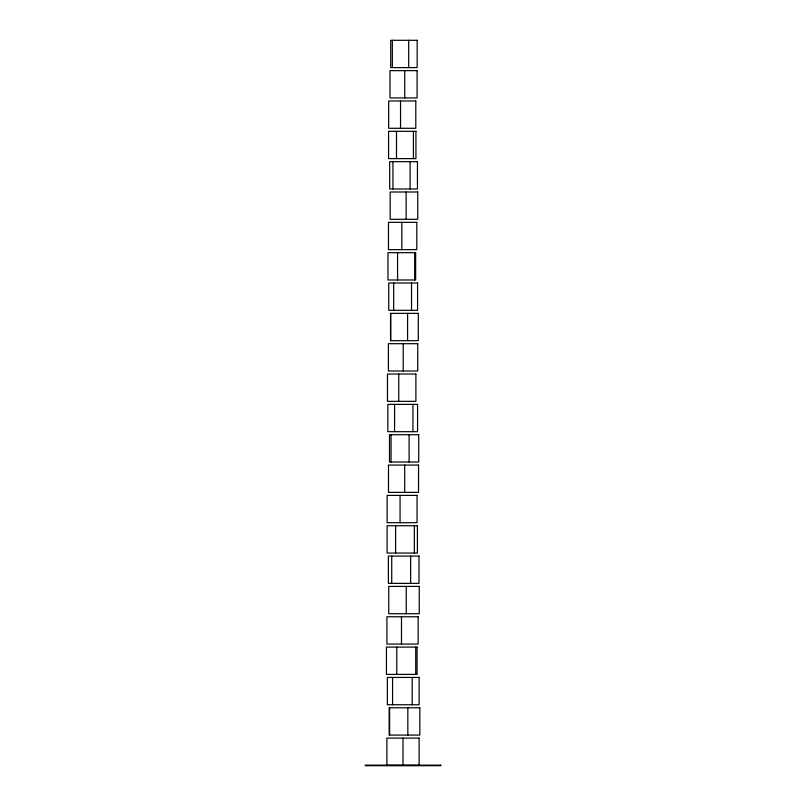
<?xml version="1.0" encoding="UTF-8"?>
<svg xmlns="http://www.w3.org/2000/svg" width="806" height="806" viewBox="0 0 806 806"><rect width="100%" height="100%" fill="white"/><g stroke="black" fill="none" stroke-linecap="round" stroke-linejoin="round"><path stroke-width="1.21" d="M415.725 647.097L415.725 674.4M414.677 252.681L414.677 279.984M414.355 525.734L414.355 553.047M413.418 131.318L413.418 158.621M412.944 404.38L412.944 431.684M412.188 677.433L412.188 704.746M411.523 283.017L411.523 310.32M410.647 556.08L410.647 583.383M410.103 161.663L410.103 188.967M409.105 434.716L409.105 462.019M408.692 40.3L408.692 67.603M407.836 707.779L407.836 735.082M407.594 313.363L407.594 340.666M406.133 191.999L406.133 219.303M406.234 586.415L406.234 613.719M404.723 70.636L404.723 97.949M404.693 465.062L404.693 492.365M403.222 343.699L403.222 371.002M403 738.115L403 765.418M401.831 222.335L401.831 249.648M401.479 616.761L401.479 644.065M400.542 100.982L400.542 128.285M400.058 495.398L400.058 522.701M398.748 374.034L398.748 401.348M397.56 252.681L397.56 279.984M396.794 647.097L396.794 674.4M396.502 131.318L396.502 158.621M395.615 525.734L395.615 553.047M394.577 404.38L394.577 431.684M393.691 283.017L393.691 310.32M392.945 161.663L392.945 188.967M392.562 677.433L392.562 704.746M392.351 40.3L392.351 67.603M391.726 556.08L391.726 583.383M391.061 434.716L391.061 462.019M390.709 313.363L390.709 340.666M389.61 707.779L389.61 735.082M417.165 40.3L390.729 40.3L390.729 67.603L417.165 67.603L417.165 40.3M417.085 70.636L389.983 70.636L389.983 97.949L417.085 97.949L417.085 70.636M415.805 100.982L388.673 100.982L388.673 128.285L415.805 128.285L415.805 100.982M415.936 131.318L388.573 131.318L388.573 158.621L415.936 158.621L415.936 131.318M417.448 161.663L389.681 161.663L389.681 188.967L417.448 188.967L417.448 161.663M417.75 191.999L390.185 191.999L390.185 219.303L417.75 219.303L417.75 191.999M416.813 222.335L388.472 222.335L388.472 249.648L416.813 249.648L416.813 222.335M415.654 252.681L387.958 252.681L387.958 279.984L415.654 279.984L415.654 252.681M417.579 283.017L388.724 283.017L388.724 310.32L417.579 310.32L417.579 283.017M418.294 313.363L390.547 313.363L390.547 340.666L418.294 340.666L418.294 313.363M417.73 343.699L388.401 343.699L388.401 371.002L417.73 371.002L417.73 343.699M415.896 374.034L387.474 374.034L387.474 401.348L415.896 401.348L415.896 374.034M417.568 404.38L387.847 404.38L387.847 431.684L417.568 431.684L417.568 404.38M418.717 434.716L389.51 434.716L389.51 462.019L418.717 462.019L418.717 434.716M418.546 465.062L388.492 465.062L388.492 492.365L418.546 492.365L418.546 465.062M417.055 495.398L387.122 495.398L387.122 522.701L417.055 522.701L417.055 495.398M417.397 525.734L387.082 525.734L387.082 553.047L417.397 553.047L417.397 525.734M418.999 556.08L388.391 556.08L388.391 583.383L418.999 583.383L418.999 556.08M419.251 586.415L388.744 586.415L388.744 613.719L419.251 613.719L419.251 586.415M418.143 616.761L386.92 616.761L386.92 644.065L418.143 644.065L418.143 616.761M417.075 647.097L386.437 647.097L386.437 674.4L417.075 674.4L417.075 647.097M419.12 677.433L387.354 677.433L387.354 704.746L419.12 704.746L419.12 677.433M419.835 707.779L389.157 707.779L389.157 735.082L419.835 735.082L419.835 707.779M419.13 738.115L386.87 738.115L386.87 765.418L419.13 765.418L419.13 738.115M440.781 765.146L365.219 765.146L365.219 765.7L440.781 765.7L440.781 765.146"/></g></svg>
